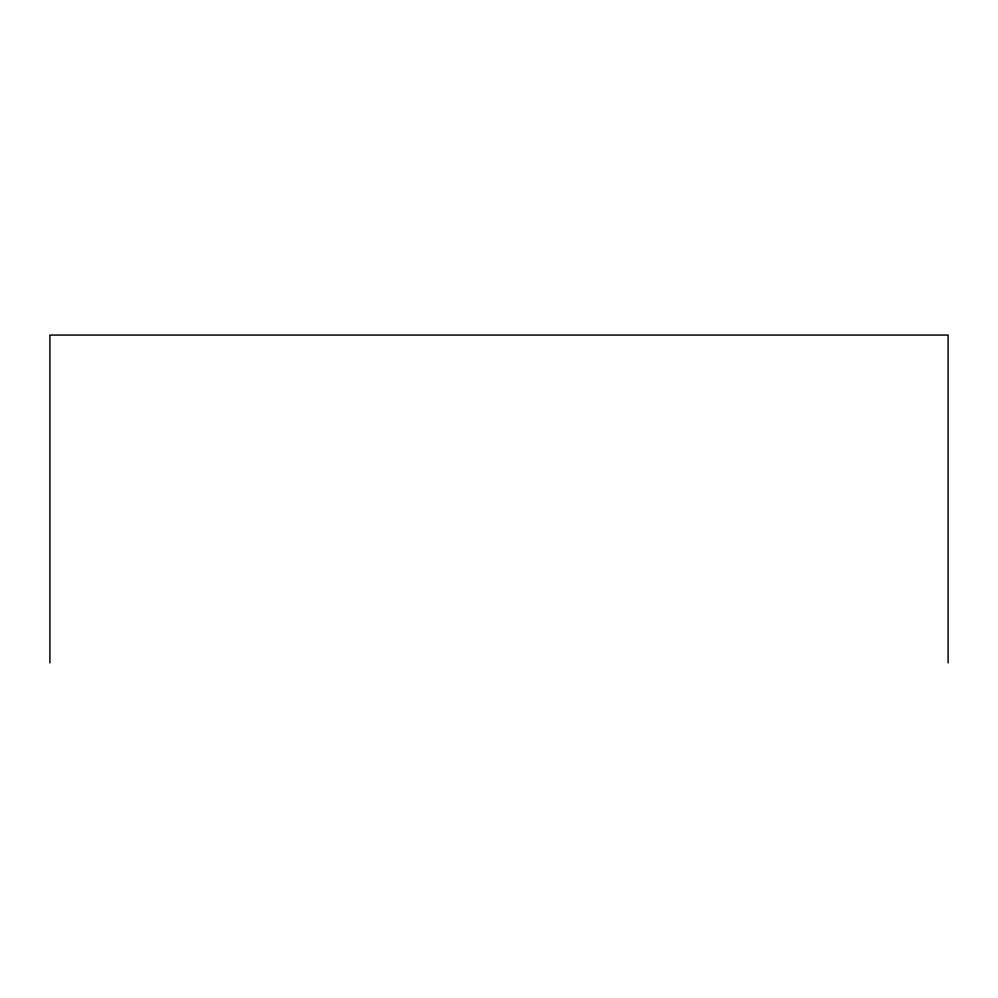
<?xml version="1.0" encoding="UTF-8"?>
<svg xmlns="http://www.w3.org/2000/svg" width="998" height="998" viewBox="0 0 998 998"><rect width="100%" height="100%" fill="white"/><g stroke="black" fill="none" stroke-linecap="round" stroke-linejoin="round"><path stroke-width="1.5" d="M948.1 662.934L948.1 335.066L49.9 335.066L49.9 662.934"/></g></svg>
